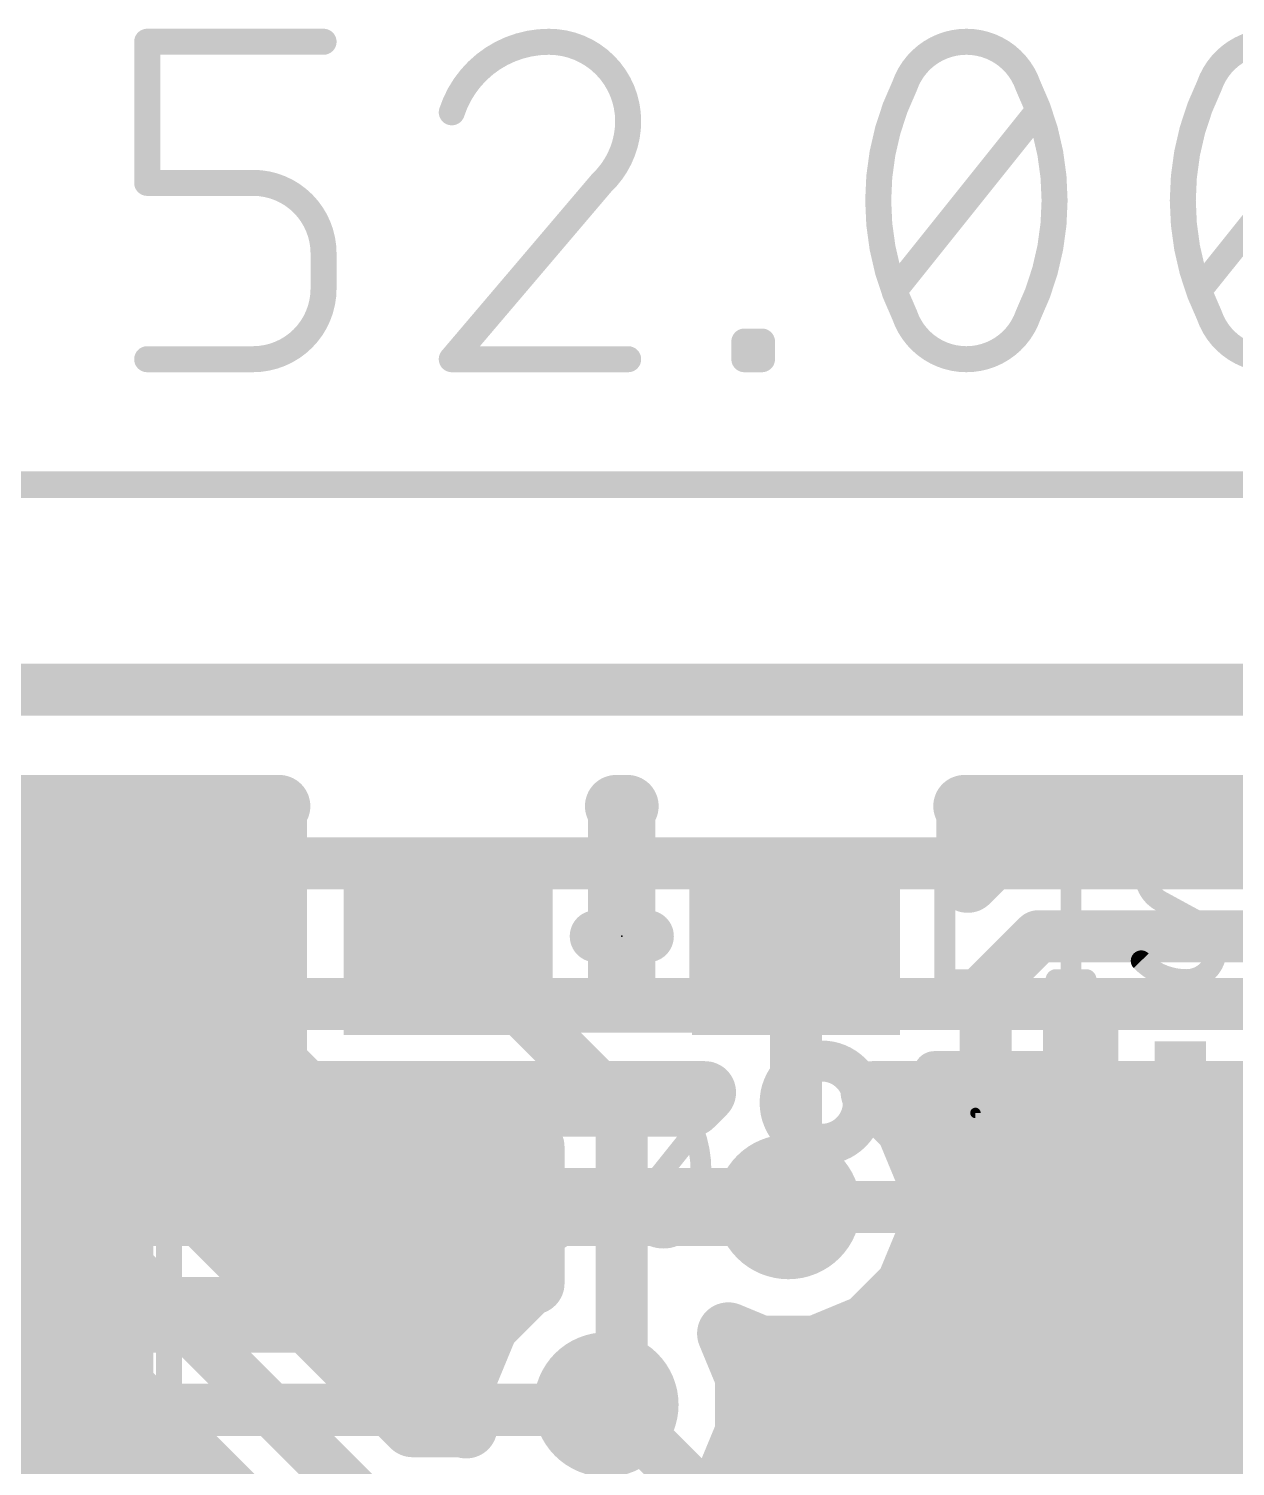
# Model space of a CAD drawing. Extents: x -1.3 to 57, y -0.1 to 23.2.
# Drawn here: x 20.47 to 26.36, y 16.21 to 23.23 of the extents above; entities that cross this region are included whole.
import ezdxf

# ---------------------------------------------------------------- set-up
doc = ezdxf.new("R2010")
doc.units = 0
for name, color, linetype in [('1', 12, 'CONTINUOUS'), ('16', 132, 'CONTINUOUS'), ('18', 110, 'CONTINUOUS'), ('20', 31, 'CONTINUOUS'), ('21', 253, 'CONTINUOUS'), ('23', 53, 'CONTINUOUS'), ('25', 253, 'CONTINUOUS'), ('39', 12, 'CONTINUOUS'), ('51', 253, 'CONTINUOUS')]:
    doc.layers.add(name, color=color, linetype=linetype)

# ---------------------------------------------------------------- blocks, each defined once
blk = doc.blocks.new('RECT')
blk.add_solid([(-0.5, -0.5), (0.5, -0.5), (-0.5, 0.5), (0.5, 0.5)])
blk = doc.blocks.new('ROUNDV')
at = {"const_width": 0.5}
blk.add_lwpolyline([(0, -0.25, 1), (0, 0.25, 1), (0, -0.25)], format="xyb", dxfattribs=at)

msp = doc.modelspace()

# ---------------------------------------------------------------- linework, layer by layer
at = {"layer": '1'}
for points, const_width in [([(19.5478, 19.431), (21.6954, 19.431)], 0.3048), ([(21.6954, 19.431), (21.6798, 19.4154)], 0.3048), ([(23.3562, 19.4154), (23.3406, 19.431)], 0.3048), ([(23.3406, 19.431), (23.3954, 19.431)], 0.3048), ([(23.3954, 19.431), (23.3798, 19.4154)], 0.3048), ([(25.0562, 19.4154), (25.0406, 19.431)], 0.3048), ([(25.0406, 19.431), (42.0154, 19.431)], 0.3048), ([(21.6798, 19.4154), (21.6798, 18.1766)], 0.3048), ([(23.3562, 18.5685), (23.3562, 19.4154)], 0.3048), ([(23.3798, 19.4154), (23.3798, 18.5449)], 0.3048), ([(25.0562, 19.0629), (25.0562, 19.4154)], 0.3048), ([(25.2211, 19.2278), (25.0562, 19.0629)], 0.3048), ([(27.1029, 19.2278), (25.2211, 19.2278)], 0.3048), ([(19.6084, 19.2024), (21.6798, 19.2024)], 0.3048), ([(23.3562, 19.2024), (23.3798, 19.2024)], 0.3048), ([(25.0562, 19.2024), (25.1957, 19.2024)], 0.3048), ([(19.6084, 18.8976), (21.6798, 18.8976)], 0.3048), ([(23.3562, 18.8976), (23.3798, 18.8976)], 0.3048), ([(23.368, 17.946), (22.518, 18.796)], 0.254), ([(24.218, 17.5124), (24.218, 18.796)], 0.254), ([(25.1438, 18.5398), (25.4, 18.796)], 0.254), ([(25.4, 18.796), (26.924, 18.796)], 0.254), ([(19.6084, 18.5928), (21.6798, 18.5928)], 0.3048), ([(23.3562, 18.5928), (23.3798, 18.5928)], 0.3048), ([(20.447, 18.3059), (20.1941, 18.5588)], 0.3048), ([(23.3798, 18.5449), (23.3562, 18.5685)], 0.3048), ([(25.1438, 17.4338), (25.1438, 18.5398)], 0.254), ([(22.3473, 16.4056), (20.447, 18.3059)], 0.3048), ([(25.5756, 18.3609), (25.5789, 18.3642)], 0.3048), ([(25.5756, 17.889), (25.5756, 18.3609)], 0.3048), ([(25.5789, 18.3642), (25.6386, 18.3642)], 0.3048), ([(25.6386, 18.3642), (25.6386, 17.889)], 0.3048), ([(20.4649, 18.288), (21.6798, 18.288)], 0.3048), ([(25.5756, 18.288), (25.6386, 18.288)], 0.3048), ([(21.6798, 18.1766), (21.8732, 17.9832)], 0.3048), ([(22.445, 15.6972), (20.0152, 18.127)], 0.254), ([(20.7697, 17.9832), (21.8732, 17.9832)], 0.3048), ([(21.8732, 17.9832), (22.7201, 17.9832)], 0.3048), ([(22.7201, 17.9832), (22.9362, 17.7671)], 0.3048), ([(24.6498, 17.9727), (24.6498, 17.9832)], 0.3048), ([(24.6498, 17.9832), (24.712, 17.9832)], 0.3048), ([(24.712, 17.9105), (24.6498, 17.9727)], 0.3048), ([(24.712, 17.9832), (24.712, 17.9105)], 0.3048), ([(25.5756, 17.9832), (25.6386, 17.9832)], 0.3048), ([(23.368, 16.5862), (23.368, 17.946)], 0.254), ([(25.6386, 17.889), (25.5756, 17.889)], 0.3048), ([(22.9362, 17.7671), (22.9362, 17.1024)], 0.3048), ([(19.8363, 17.6952), (21.6865, 15.845)], 0.3048), ([(21.0745, 17.6784), (22.9362, 17.6784)], 0.3048), ([(24.1808, 17.4752), (24.218, 17.5124)], 0.254), ([(25.1024, 17.4752), (24.1808, 17.4752)], 0.254), ([(25.1438, 17.4338), (25.1024, 17.4752)], 0.254), ([(21.3793, 17.3736), (22.9362, 17.3736)], 0.3048), ([(25.874, 15.714), (25.874, 17.1536)], 0.3048), ([(25.874, 17.1536), (27.332, 17.1536)], 0.3048), ([(19.5522, 17.0688), (20.4627, 17.0688)], 0.3048), ([(21.6841, 17.0688), (22.8841, 17.0688)], 0.3048), ([(22.9047, 17.0894), (22.7124, 16.8971)], 0.3048), ([(22.9362, 17.1024), (22.9047, 17.0894)], 0.3048), ([(25.874, 17.0688), (27.4168, 17.0688)], 0.3048), ([(22.7124, 16.8971), (22.6084, 16.6459)], 0.3048), ([(23.9752, 16.6459), (23.8878, 16.8568)], 0.3048), ([(23.8878, 16.8568), (24.0449, 16.7918)], 0.3048), ([(24.3167, 16.7918), (24.4136, 16.8319)], 0.3048), ([(24.4136, 16.8319), (24.4136, 16.3656)], 0.3048), ([(19.3467, 16.764), (20.7675, 16.764)], 0.3048), ([(21.9889, 16.764), (22.6573, 16.764)], 0.3048), ([(23.9263, 16.764), (24.4136, 16.764)], 0.3048), ([(24.0449, 16.7918), (24.3167, 16.7918)], 0.3048), ([(25.874, 16.764), (27.382, 16.764)], 0.3048), ([(22.6084, 16.6459), (22.6084, 16.3998)], 0.3048), ([(23.9752, 16.4627), (23.9752, 16.6459)], 0.3048), ([(23.2918, 16.51), (23.368, 16.5862)], 0.254), ([(23.4188, 16.51), (23.2918, 16.51)], 0.254), ([(23.4188, 16.51), (23.4188, 16.4084)], 0.254), ([(16.215, 16.4592), (21.0723, 16.4592)], 0.3048), ([(22.2937, 16.4592), (22.6084, 16.4592)], 0.3048), ([(24.0723, 16.3656), (23.9752, 16.4627)], 0.3048), ([(23.9787, 16.4592), (24.4136, 16.4592)], 0.3048), ([(25.874, 16.4592), (27.3136, 16.4592)], 0.3048), ([(22.5945, 16.4056), (22.3473, 16.4056)], 0.3048), ([(22.6084, 16.3998), (22.5945, 16.4056)], 0.3048), ([(23.8934, 15.9338), (23.4188, 16.4084)], 0.254), ([(24.4136, 16.3656), (24.0723, 16.3656)], 0.3048), ([(16.4603, 16.1544), (21.3771, 16.1544)], 0.3048), ([(25.874, 16.1544), (27.3312, 16.1544)], 0.3048)]:
    msp.add_lwpolyline(points, dxfattribs=dict(at, const_width=const_width))
for points, const_width in [([(21.7493, 19.3771, 1), (21.6415, 19.4849)], 0.1524), ([(21.6954, 19.3548, 1), (21.6954, 19.5072)], 0.1524), ([(23.3945, 19.4849, 1), (23.2867, 19.3771)], 0.1524), ([(23.3406, 19.5072, 1), (23.3406, 19.3548)], 0.1524), ([(23.4493, 19.3771, 1), (23.3415, 19.4849)], 0.1524), ([(23.3954, 19.3548, 1), (23.3954, 19.5072)], 0.1524), ([(25.0945, 19.4849, 1), (24.9867, 19.3771)], 0.1524), ([(25.0406, 19.5072, 1), (25.0406, 19.3548)], 0.1524), ([(21.756, 19.4154, 1), (21.6036, 19.4154)], 0.1524), ([(21.6259, 19.4693, 1), (21.7337, 19.3615)], 0.1524), ([(23.4324, 19.4154, 1), (23.28, 19.4154)], 0.1524), ([(23.3023, 19.3615, 1), (23.4101, 19.4693)], 0.1524), ([(23.456, 19.4154, 1), (23.3036, 19.4154)], 0.1524), ([(23.3259, 19.4693, 1), (23.4337, 19.3615)], 0.1524), ([(25.1324, 19.4154, 1), (24.98, 19.4154)], 0.1524), ([(25.0023, 19.3615, 1), (25.1101, 19.4693)], 0.1524), ([(25.2211, 19.304, 1), (25.2211, 19.1516)], 0.1524), ([(25.275, 19.1739, 1), (25.1673, 19.2817)], 0.1524), ([(21.6798, 19.1262, 1), (21.6798, 19.2786)], 0.1524), ([(23.3562, 19.2786, 1), (23.3562, 19.1262)], 0.1524), ([(23.3798, 19.1262, 1), (23.3798, 19.2786)], 0.1524), ([(25.0562, 19.2786, 1), (25.0562, 19.1262)], 0.1524), ([(25.1957, 19.1262, 1), (25.1957, 19.2786)], 0.1524), ([(25.0023, 19.1167, 1), (25.1101, 19.009)], 0.1524), ([(24.98, 19.0629, 1), (25.1324, 19.0629)], 0.1524), ([(21.6798, 18.8214, 1), (21.6798, 18.9738)], 0.1524), ([(23.3562, 18.9738, 1), (23.3562, 18.8214)], 0.1524), ([(23.3798, 18.8214, 1), (23.3798, 18.9738)], 0.1524), ([(22.5629, 18.8409, 1), (22.4731, 18.7511)], 0.127), ([(24.2815, 18.796, 1), (24.1545, 18.796)], 0.127), ([(25.4, 18.8595, 1), (25.4, 18.7325)], 0.127), ([(25.4449, 18.7511, 1), (25.3551, 18.8409)], 0.127), ([(21.6798, 18.5166, 1), (21.6798, 18.669)], 0.1524), ([(23.3562, 18.669, 1), (23.3562, 18.5166)], 0.1524), ([(23.3798, 18.5166, 1), (23.3798, 18.669)], 0.1524), ([(23.4101, 18.6223, 1), (23.3023, 18.5146)], 0.1524), ([(23.3259, 18.491, 1), (23.4337, 18.5987)], 0.1524), ([(25.2073, 18.5398, 1), (25.0803, 18.5398)], 0.127), ([(23.28, 18.5685, 1), (23.4324, 18.5685)], 0.1524), ([(23.3036, 18.5449, 1), (23.456, 18.5449)], 0.1524), ([(25.0989, 18.5847, 1), (25.1887, 18.4949)], 0.127), ([(20.5009, 18.3597, 1), (20.3931, 18.252)], 0.1524), ([(25.6518, 18.3609, 1), (25.4994, 18.3609)], 0.1524), ([(25.5217, 18.4148, 1), (25.6295, 18.3071)], 0.1524), ([(25.5789, 18.4404, 1), (25.5789, 18.288)], 0.1524), ([(25.6327, 18.3103, 1), (25.525, 18.4181)], 0.1524), ([(25.7148, 18.3642, 1), (25.5624, 18.3642)], 0.1524), ([(25.6386, 18.288, 1), (25.6386, 18.4404)], 0.1524), ([(20.4649, 18.3642, 1), (20.4649, 18.2118)], 0.1524), ([(20.3931, 18.252, 1), (20.5009, 18.3597)], 0.1524), ([(21.6798, 18.2118, 1), (21.6798, 18.3642)], 0.1524), ([(25.5756, 18.3642, 1), (25.5756, 18.2118)], 0.1524), ([(25.6386, 18.2118, 1), (25.6386, 18.3642)], 0.1524), ([(21.7337, 18.2305, 1), (21.6259, 18.1227)], 0.1524), ([(21.6036, 18.1766, 1), (21.756, 18.1766)], 0.1524), ([(20.7697, 18.0594, 1), (20.7697, 17.907)], 0.1524), ([(21.8732, 18.0594, 1), (21.8732, 17.907)], 0.1524), ([(21.8193, 17.9293, 1), (21.9271, 18.0371)], 0.1524), ([(21.8732, 17.907, 1), (21.8732, 18.0594)], 0.1524), ([(22.774, 18.0371, 1), (22.6663, 17.9293)], 0.1524), ([(22.7201, 17.907, 1), (22.7201, 18.0594)], 0.1524), ([(24.726, 17.9832, 1), (24.5736, 17.9832)], 0.1524), ([(24.6498, 18.0594, 1), (24.6498, 17.907)], 0.1524), ([(24.7037, 18.0266, 1), (24.5959, 17.9188)], 0.1524), ([(24.7882, 17.9832, 1), (24.6358, 17.9832)], 0.1524), ([(24.712, 17.907, 1), (24.712, 18.0594)], 0.1524), ([(25.5756, 18.0594, 1), (25.5756, 17.907)], 0.1524), ([(25.6386, 17.907, 1), (25.6386, 18.0594)], 0.1524), ([(23.4315, 17.946, 1), (23.3045, 17.946)], 0.127), ([(23.3231, 17.9011, 1), (23.4129, 17.9909)], 0.127), ([(24.5736, 17.9727, 1), (24.726, 17.9727)], 0.1524), ([(24.6581, 17.8566, 1), (24.7659, 17.9643)], 0.1524), ([(25.5756, 17.9652, 1), (25.5756, 17.8128)], 0.1524), ([(25.6386, 17.8128, 1), (25.6386, 17.9652)], 0.1524), ([(24.6358, 17.9105, 1), (24.7882, 17.9105)], 0.1524), ([(25.4994, 17.889, 1), (25.6518, 17.889)], 0.1524), ([(25.5624, 17.889, 1), (25.7148, 17.889)], 0.1524), ([(23.0124, 17.7671, 1), (22.86, 17.7671)], 0.1524), ([(22.8823, 17.7133, 1), (22.9901, 17.821)], 0.1524), ([(21.0745, 17.7546, 1), (21.0745, 17.6022)], 0.1524), ([(22.9362, 17.6022, 1), (22.9362, 17.7546)], 0.1524), ([(24.2629, 17.4675, 1), (24.1731, 17.5573)], 0.127), ([(24.1808, 17.5387, 1), (24.1808, 17.4117)], 0.127), ([(24.1359, 17.5201, 1), (24.2257, 17.4303)], 0.127), ([(24.1545, 17.5124, 1), (24.2815, 17.5124)], 0.127), ([(25.1473, 17.5201, 1), (25.0575, 17.4303)], 0.127), ([(25.0989, 17.3889, 1), (25.1887, 17.4787)], 0.127), ([(25.1024, 17.4117, 1), (25.1024, 17.5387)], 0.127), ([(21.3793, 17.4498, 1), (21.3793, 17.2974)], 0.1524), ([(22.9362, 17.2974, 1), (22.9362, 17.4498)], 0.1524), ([(25.0803, 17.4338, 1), (25.2073, 17.4338)], 0.127), ([(25.9502, 17.1536, 1), (25.7978, 17.1536)], 0.1524), ([(25.874, 17.2298, 1), (25.874, 17.0774)], 0.1524), ([(20.4627, 16.9926, 1), (20.4627, 17.145)], 0.1524), ([(21.6841, 17.145, 1), (21.6841, 16.9926)], 0.1524), ([(22.8755, 17.1598, 1), (22.9338, 17.019)], 0.1524), ([(22.9586, 17.0355, 1), (22.8508, 17.1432)], 0.1524), ([(22.8841, 16.9926, 1), (22.8841, 17.145)], 0.1524), ([(22.9654, 17.032, 1), (22.907, 17.1728)], 0.1524), ([(25.874, 17.145, 1), (25.874, 16.9926)], 0.1524), ([(22.86, 17.1024, 1), (23.0124, 17.1024)], 0.1524), ([(22.6586, 16.951, 1), (22.7663, 16.8432)], 0.1524), ([(22.7828, 16.868, 1), (22.642, 16.9263)], 0.1524), ([(23.9582, 16.886, 1), (23.8174, 16.8277)], 0.1524), ([(23.917, 16.9272, 1), (23.8587, 16.7864)], 0.1524), ([(24.4898, 16.8319, 1), (24.3374, 16.8319)], 0.1524), ([(24.4428, 16.7615, 1), (24.3844, 16.9023)], 0.1524), ([(20.7675, 16.6878, 1), (20.7675, 16.8402)], 0.1524), ([(21.9889, 16.8402, 1), (21.9889, 16.6878)], 0.1524), ([(22.6573, 16.6878, 1), (22.6573, 16.8402)], 0.1524), ([(23.9263, 16.8402, 1), (23.9263, 16.6878)], 0.1524), ([(24.0449, 16.868, 1), (24.0449, 16.7156)], 0.1524), ([(24.0157, 16.7214, 1), (24.074, 16.8622)], 0.1524), ([(24.2876, 16.8622, 1), (24.3459, 16.7214)], 0.1524), ([(24.3167, 16.7156, 1), (24.3167, 16.868)], 0.1524), ([(24.4136, 16.6878, 1), (24.4136, 16.8402)], 0.1524), ([(25.874, 16.8402, 1), (25.874, 16.6878)], 0.1524), ([(22.6846, 16.6459, 1), (22.5322, 16.6459)], 0.1524), ([(24.0514, 16.6459, 1), (23.899, 16.6459)], 0.1524), ([(22.538, 16.6751, 1), (22.6788, 16.6168)], 0.1524), ([(23.4129, 16.5413, 1), (23.3231, 16.6311)], 0.127), ([(23.9048, 16.6168, 1), (24.0456, 16.6751)], 0.1524), ([(23.2918, 16.5735, 1), (23.2918, 16.4465)], 0.127), ([(23.3045, 16.5862, 1), (23.4315, 16.5862)], 0.127), ([(23.4823, 16.51, 1), (23.3553, 16.51)], 0.127), ([(23.4188, 16.4465, 1), (23.4188, 16.5735)], 0.127), ([(21.0723, 16.383, 1), (21.0723, 16.5354)], 0.1524), ([(22.2937, 16.5354, 1), (22.2937, 16.383)], 0.1524), ([(22.6084, 16.383, 1), (22.6084, 16.5354)], 0.1524), ([(23.2469, 16.5549, 1), (23.3367, 16.4651)], 0.127), ([(24.0291, 16.5165, 1), (23.9213, 16.4088)], 0.1524), ([(23.9787, 16.5354, 1), (23.9787, 16.383)], 0.1524), ([(24.4136, 16.383, 1), (24.4136, 16.5354)], 0.1524), ([(25.874, 16.5354, 1), (25.874, 16.383)], 0.1524), ([(22.3473, 16.4818, 1), (22.3473, 16.3294)], 0.1524), ([(22.2934, 16.3517, 1), (22.4011, 16.4595)], 0.1524), ([(22.6237, 16.476, 1), (22.5653, 16.3352)], 0.1524), ([(22.5792, 16.3294, 1), (22.6376, 16.4702)], 0.1524), ([(22.5945, 16.3294, 1), (22.5945, 16.4818)], 0.1524), ([(23.4637, 16.4533, 1), (23.3739, 16.3635)], 0.127), ([(23.899, 16.4627, 1), (24.0514, 16.4627)], 0.1524), ([(24.0723, 16.4418, 1), (24.0723, 16.2894)], 0.1524), ([(24.0184, 16.3117, 1), (24.1261, 16.4195)], 0.1524), ([(24.4136, 16.2894, 1), (24.4136, 16.4418)], 0.1524), ([(22.5322, 16.3998, 1), (22.6846, 16.3998)], 0.1524), ([(23.3553, 16.4084, 1), (23.4823, 16.4084)], 0.127), ([(24.3374, 16.3656, 1), (24.4898, 16.3656)], 0.1524), ([(21.3771, 16.0782, 1), (21.3771, 16.2306)], 0.1524), ([(25.874, 16.2306, 1), (25.874, 16.0782)], 0.1524)]:
    msp.add_lwpolyline(points, format="xyb", dxfattribs=dict(at, const_width=const_width))
at = {"layer": '16'}
for points, const_width in [([(47.3964, 19.1516), (11.7348, 19.1516)], 0.254), ([(40.9956, 18.4658), (16.3068, 18.4658)], 0.254), ([(16.4857, 18.034), (23.7731, 18.034)], 0.3048), ([(23.7731, 18.034), (23.7096, 17.9705)], 0.3048), ([(24.7602, 17.8623), (24.5885, 18.034)], 0.3048), ([(24.5885, 18.034), (40.5091, 18.034)], 0.3048), ([(16.4349, 17.9832), (23.7223, 17.9832)], 0.3048), ([(23.7096, 17.9705), (17.2954, 17.9705)], 0.3048), ([(24.6393, 17.9832), (40.5302, 17.9832)], 0.3048), ([(24.8642, 17.6111), (24.7602, 17.8623)], 0.3048), ([(24.8363, 17.6784), (40.9311, 17.6784)], 0.3048), ([(24.8642, 17.3393), (24.8642, 17.6111)], 0.3048), ([(24.1808, 17.4752), (17.5006, 17.4752)], 0.381), ([(24.7602, 17.0881), (24.8642, 17.3393)], 0.3048), ([(24.8642, 17.3736), (48.5637, 17.3736)], 0.3048), ([(24.5679, 16.8958), (24.7602, 17.0881)], 0.3048), ([(24.7409, 17.0688), (48.8685, 17.0688)], 0.3048), ([(17.7058, 16.9799), (22.7952, 16.9799)], 0.3048), ([(22.7952, 16.9799), (22.7317, 16.9164)], 0.3048), ([(22.7317, 16.9164), (18.0837, 16.9164)], 0.3048), ([(23.9752, 16.6459), (23.8878, 16.8568)], 0.3048), ([(23.8878, 16.8568), (24.0449, 16.7918)], 0.3048), ([(24.3167, 16.7918), (24.5679, 16.8958)], 0.3048), ([(23.9263, 16.764), (49.1733, 16.764)], 0.3048), ([(24.0449, 16.7918), (24.3167, 16.7918)], 0.3048), ([(23.9752, 16.3741), (23.9752, 16.6459)], 0.3048), ([(23.2664, 16.4846), (23.2918, 16.51)], 0.254), ([(23.2664, 16.4846), (18.2626, 16.4846)], 0.254), ([(23.9752, 16.4592), (36.12, 16.4592)], 0.3048), ([(23.8737, 16.129), (23.9752, 16.3741)], 0.3048), ([(35.7593, 16.129), (23.8737, 16.129)], 0.3048), ([(23.8842, 16.1544), (35.7699, 16.1544)], 0.3048)]:
    msp.add_lwpolyline(points, dxfattribs=dict(at, const_width=const_width))
for points, const_width in [([(23.827, 17.9801, 1), (23.7193, 18.0879)], 0.1524), ([(23.7731, 17.9578, 1), (23.7731, 18.1102)], 0.1524), ([(24.6423, 18.0879, 1), (24.5346, 17.9801)], 0.1524), ([(24.5885, 18.1102, 1), (24.5885, 17.9578)], 0.1524), ([(23.7096, 17.8943, 1), (23.7096, 18.0467)], 0.1524), ([(23.7223, 17.907, 1), (23.7223, 18.0594)], 0.1524), ([(24.6393, 18.0594, 1), (24.6393, 17.907)], 0.1524), ([(23.6557, 18.0244, 1), (23.7635, 17.9166)], 0.1524), ([(24.8306, 17.8915, 1), (24.6898, 17.8332)], 0.1524), ([(24.7063, 17.8084, 1), (24.814, 17.9162)], 0.1524), ([(24.8363, 17.7546, 1), (24.8363, 17.6022)], 0.1524), ([(24.9404, 17.6111, 1), (24.788, 17.6111)], 0.1524), ([(24.7938, 17.582, 1), (24.9346, 17.6403)], 0.1524), ([(24.1808, 17.38, 1), (24.1808, 17.5705)], 0.1905), ([(24.8642, 17.4498, 1), (24.8642, 17.2974)], 0.1524), ([(24.9346, 17.3101, 1), (24.7938, 17.3684)], 0.1524), ([(24.788, 17.3393, 1), (24.9404, 17.3393)], 0.1524), ([(24.7409, 17.145, 1), (24.7409, 16.9926)], 0.1524), ([(24.6898, 17.1172, 1), (24.8306, 17.0589)], 0.1524), ([(24.814, 17.0342, 1), (24.7063, 17.142)], 0.1524), ([(22.8491, 16.926, 1), (22.7414, 17.0338)], 0.1524), ([(22.7952, 16.9037, 1), (22.7952, 17.0561)], 0.1524), ([(22.7317, 16.8402, 1), (22.7317, 16.9926)], 0.1524), ([(22.6778, 16.9703, 1), (22.7856, 16.8625)], 0.1524), ([(23.9582, 16.886, 1), (23.8174, 16.8277)], 0.1524), ([(23.917, 16.9272, 1), (23.8587, 16.7864)], 0.1524), ([(24.514, 16.9497, 1), (24.6218, 16.842)], 0.1524), ([(24.5971, 16.8254, 1), (24.5388, 16.9662)], 0.1524), ([(23.9263, 16.8402, 1), (23.9263, 16.6878)], 0.1524), ([(24.0449, 16.868, 1), (24.0449, 16.7156)], 0.1524), ([(24.0157, 16.7214, 1), (24.074, 16.8622)], 0.1524), ([(24.2876, 16.8622, 1), (24.3459, 16.7214)], 0.1524), ([(24.3167, 16.7156, 1), (24.3167, 16.868)], 0.1524), ([(24.0514, 16.6459, 1), (23.899, 16.6459)], 0.1524), ([(23.9048, 16.6168, 1), (24.0456, 16.6751)], 0.1524), ([(23.3367, 16.4651, 1), (23.2469, 16.5549)], 0.127), ([(23.2215, 16.5295, 1), (23.3113, 16.4397)], 0.127), ([(23.2664, 16.4211, 1), (23.2664, 16.5481)], 0.127), ([(23.9752, 16.5354, 1), (23.9752, 16.383)], 0.1524), ([(24.0456, 16.3449, 1), (23.9048, 16.4032)], 0.1524), ([(23.899, 16.3741, 1), (24.0514, 16.3741)], 0.1524), ([(23.8737, 16.2052, 1), (23.8737, 16.0528)], 0.1524), ([(23.8842, 16.2306, 1), (23.8842, 16.0782)], 0.1524), ([(23.8033, 16.1582, 1), (23.9441, 16.0998)], 0.1524)]:
    msp.add_lwpolyline(points, format="xyb", dxfattribs=dict(at, const_width=const_width))
at = {"layer": '20'}
for points, const_width in [([(21.0516, 23.1938, 1), (21.0516, 23.1303)], 0.0635), ([(21.0834, 23.162, 1), (21.0199, 23.162)], 0.0635), ([(21.9124, 23.1303, 1), (21.9124, 23.1938)], 0.0635), ([(23.0116, 23.162, 0.3252), (22.5382, 22.8177)], 0.127), ([(23.0116, 23.1938, 1), (23.0116, 23.1303)], 0.0635), ([(23.399, 22.7747, 0.4142), (23.0116, 23.162)], 0.127), ([(23.0116, 23.1303, 1), (23.0116, 23.1937)], 0.0635), ([(25.0498, 23.162, 0.3205), (24.7485, 22.9468)], 0.127), ([(25.3511, 22.9468, 0.3205), (25.0498, 23.162)], 0.127), ([(25.0498, 23.1937, 1), (25.0498, 23.1303)], 0.0635), ([(25.0498, 23.1303, 1), (25.0498, 23.1937)], 0.0635), ([(26.5364, 23.162, 0.3205), (26.2351, 22.9468)], 0.127), ([(24.7485, 22.9468, 0.1139), (24.6194, 22.3873)], 0.127), ([(24.7185, 22.9571, 1), (24.7785, 22.9365)], 0.0635), ([(24.7771, 22.9329, 1), (24.72, 22.9607)], 0.0635), ([(25.3796, 22.9607, 1), (25.3225, 22.9329)], 0.0635), ([(25.4802, 22.3873, 0.1139), (25.3511, 22.9468)], 0.127), ([(25.321, 22.9365, 1), (25.3811, 22.9571)], 0.0635), ([(26.2351, 22.9468, 0.1139), (26.106, 22.3873)], 0.127), ([(26.2051, 22.9571, 1), (26.2651, 22.9365)], 0.0635), ([(26.2636, 22.9329, 1), (26.2065, 22.9607)], 0.0635), ([(25.4189, 22.7979, 1), (25.3693, 22.8375)], 0.0635), ([(22.508, 22.8275, 1), (22.5684, 22.8079)], 0.0635), ([(23.2699, 22.4734, 0.2053), (23.399, 22.7747)], 0.127), ([(23.4307, 22.7746, 1), (23.3672, 22.7747)], 0.0635), ([(23.3672, 22.7747, 1), (23.4307, 22.7747)], 0.0635), ([(21.0516, 22.5051, 1), (21.0516, 22.4416)], 0.0635), ([(21.9124, 22.1291, 0.4142), (21.5681, 22.4734)], 0.127), ([(21.5681, 22.5051, 1), (21.5681, 22.4416)], 0.0635), ([(21.5681, 22.4416, 1), (21.5681, 22.5051)], 0.0635), ([(23.248, 22.4964, 1), (23.2918, 22.4504)], 0.0635), ([(23.294, 22.4528, 1), (23.2457, 22.4939)], 0.0635), ([(21.0199, 22.4734, 1), (21.0834, 22.4734)], 0.0635), ([(24.6511, 22.3873, 1), (24.5876, 22.3873)], 0.0635), ([(24.5876, 22.3873, 1), (24.6511, 22.3873)], 0.0635), ([(24.6194, 22.3873, 0.1139), (24.7485, 21.8278)], 0.127), ([(25.3511, 21.8278, 0.1139), (25.4802, 22.3873)], 0.127), ([(25.5119, 22.3873, 1), (25.4484, 22.3873)], 0.0635), ([(25.4484, 22.3873, 1), (25.5119, 22.3873)], 0.0635), ([(26.106, 22.3873, 0.1139), (26.2351, 21.8278)], 0.127), ([(26.1377, 22.3873, 1), (26.0742, 22.3873)], 0.0635), ([(26.0742, 22.3873, 1), (26.1377, 22.3873)], 0.0635), ([(21.9441, 22.1291, 1), (21.8806, 22.1291)], 0.0635), ([(21.8806, 22.1291, 1), (21.9441, 22.1291)], 0.0635), ([(21.5681, 21.6126, 0.4142), (21.9124, 21.9569)], 0.127), ([(21.9441, 21.9569, 1), (21.8806, 21.9569)], 0.0635), ([(21.8806, 21.9569, 1), (21.9441, 21.9569)], 0.0635), ([(24.6807, 21.9767, 1), (24.7303, 21.9371)], 0.0635), ([(26.1673, 21.9767, 1), (26.2168, 21.9371)], 0.0635), ([(24.7485, 21.8278, 0.3205), (25.0498, 21.6126)], 0.127), ([(24.7785, 21.8381, 1), (24.7185, 21.8175)], 0.0635), ([(25.0498, 21.6126, 0.3205), (25.3511, 21.8278)], 0.127), ([(25.3811, 21.8175, 1), (25.321, 21.8381)], 0.0635), ([(26.2351, 21.8278, 0.3205), (26.5364, 21.6126)], 0.127), ([(26.2651, 21.8381, 1), (26.2051, 21.8175)], 0.0635), ([(24.72, 21.8139, 1), (24.7771, 21.8417)], 0.0635), ([(25.3225, 21.8417, 1), (25.3796, 21.8139)], 0.0635), ([(26.2065, 21.8139, 1), (26.2636, 21.8417)], 0.0635), ([(23.9979, 21.6987, 1), (23.9344, 21.6987)], 0.0635), ([(23.9661, 21.7304, 1), (23.9661, 21.6669)], 0.0635), ([(24.084, 21.6987, 1), (24.0205, 21.6987)], 0.0635), ([(24.0522, 21.6669, 1), (24.0522, 21.7304)], 0.0635), ([(21.0516, 21.6443, 1), (21.0516, 21.5809)], 0.0635), ([(21.5681, 21.6443, 1), (21.5681, 21.5809)], 0.0635), ([(21.5681, 21.5809, 1), (21.5681, 21.6443)], 0.0635), ([(22.514, 21.6332, 1), (22.5624, 21.592)], 0.0635), ([(22.5382, 21.6443, 1), (22.5382, 21.5809)], 0.0635), ([(23.399, 21.5809, 1), (23.399, 21.6443)], 0.0635), ([(23.9344, 21.6126, 1), (23.9979, 21.6126)], 0.0635), ([(23.9661, 21.6443, 1), (23.9661, 21.5809)], 0.0635), ([(24.0205, 21.6126, 1), (24.084, 21.6126)], 0.0635), ([(24.0522, 21.5809, 1), (24.0522, 21.6443)], 0.0635), ([(25.0498, 21.6443, 1), (25.0498, 21.5809)], 0.0635), ([(25.0498, 21.5809, 1), (25.0498, 21.6443)], 0.0635)]:
    msp.add_lwpolyline(points, format="xyb", dxfattribs=dict(at, const_width=const_width))
for points, const_width in [([(21.0516, 22.4734), (21.0516, 23.162)], 0.127), ([(21.0516, 23.162), (21.9124, 23.162)], 0.127), ([(24.7055, 21.9569), (25.3941, 22.8177)], 0.127), ([(26.192, 21.9569), (26.8807, 22.8177)], 0.127), ([(21.5681, 22.4734), (21.0516, 22.4734)], 0.127), ([(23.2699, 22.4734), (22.5382, 21.6126)], 0.127), ([(21.9124, 21.9569), (21.9124, 22.1291)], 0.127), ([(23.9661, 21.6126), (23.9661, 21.6987)], 0.127), ([(23.9661, 21.6987), (24.0522, 21.6987)], 0.127), ([(24.0522, 21.6987), (24.0522, 21.6126)], 0.127), ([(21.0516, 21.6126), (21.5681, 21.6126)], 0.127), ([(22.5382, 21.6126), (23.399, 21.6126)], 0.127), ([(24.0522, 21.6126), (23.9661, 21.6126)], 0.127), ([(0.065, 21), (51.935, 21)], 0.13), ([(0, 20), (52, 20)], 0.254)]:
    msp.add_lwpolyline(points, dxfattribs=dict(at, const_width=const_width))
at = {"layer": '21'}
for points, const_width in [([(21.1582, 19.0446), (0.1582, 19.0446)], 0.127), ([(21.1582, 1.2446), (21.1582, 19.0446)], 0.127), ([(23.241, 18.796), (23.495, 18.796)], 0.254), ([(25.6938, 18.1338), (24.8938, 18.1338)], 0.2032), ([(24.8938, 18.1338), (24.8938, 17.7838)], 0.2032)]:
    msp.add_lwpolyline(points, dxfattribs=dict(at, const_width=const_width))
for points, const_width in [([(21.1899, 19.0446, 1), (21.1265, 19.0446)], 0.0635), ([(21.1582, 19.0129, 1), (21.1582, 19.0764)], 0.0635), ([(23.241, 18.8595, 1), (23.241, 18.7325)], 0.127), ([(23.495, 18.7325, 1), (23.495, 18.8595)], 0.127), ([(24.3438, 17.8838, 1), (24.3438, 18.0838, 1), (24.3438, 17.8838)], 0.4064), ([(24.8938, 18.1846, 1), (24.8938, 18.083)], 0.1016), ([(24.9446, 18.1338, 1), (24.843, 18.1338)], 0.1016), ([(25.6938, 18.083, 1), (25.6938, 18.1846)], 0.1016), ([(24.843, 17.7838, 1), (24.9446, 17.7838)], 0.1016)]:
    msp.add_lwpolyline(points, format="xyb", dxfattribs=dict(at, const_width=const_width))
at = {"layer": '23'}
msp.add_point((23.368, 18.796), dxfattribs=at)
at = {"layer": '25', "const_width": 0.1016}
for points in [[(24.9446, 19.245), (24.9446, 18.5846)], [(25.4872, 19.245), (25.634, 19.245)], [(25.5606, 19.245), (25.5606, 18.5846)], [(26.1964, 18.8598), (25.9946, 18.9698)], [(24.9446, 18.5846), (25.2381, 18.5846)], [(25.4872, 18.5846), (25.634, 18.5846)], [(22.0218, 17.3228), (22.0218, 17.9832)], [(22.0218, 17.9832), (22.2052, 17.9832)], [(22.7017, 17.8364), (22.8852, 17.9832)], [(22.8852, 17.9832), (22.8852, 17.3228)], [(23.4242, 17.4696), (23.7177, 17.8364)], [(22.2052, 17.6163), (22.0218, 17.6163)], [(22.3887, 17.3228), (22.2419, 17.6163)], [(22.7017, 17.3228), (23.0686, 17.3228)]]:
    msp.add_lwpolyline(points, dxfattribs=at)
at = {"layer": '25'}
for points, const_width in [([(24.97, 19.245, 1), (24.9192, 19.245)], 0.0508), ([(25.4872, 19.2704, 1), (25.4872, 19.2196)], 0.0508), ([(25.586, 19.245, 1), (25.5352, 19.245)], 0.0508), ([(25.634, 19.2196, 1), (25.634, 19.2704)], 0.0508), ([(26.068, 19.245, 0.4142), (25.9213, 19.0982)], 0.1016), ([(26.2331, 19.19, 0.1623), (26.068, 19.245)], 0.1016), ([(26.068, 19.2704, 1), (26.068, 19.2196)], 0.0508), ([(26.068, 19.2196, 1), (26.068, 19.2704)], 0.0508), ([(26.2179, 19.1696, 1), (26.2483, 19.2103)], 0.0508), ([(25.8958, 19.0982, 1), (25.9467, 19.0982)], 0.0508), ([(25.9213, 19.0982, 0.2656), (25.9946, 18.9698)], 0.1016), ([(25.9466, 19.0982, 1), (25.8959, 19.0982)], 0.0508), ([(26.0068, 18.9921, 1), (25.9825, 18.9475)], 0.0508), ([(25.9817, 18.9479, 1), (26.0075, 18.9917)], 0.0508), ([(26.2698, 18.7314, 0.2656), (26.1964, 18.8598)], 0.1016), ([(26.2093, 18.8816, 1), (26.1835, 18.8379)], 0.0508), ([(26.1843, 18.8375, 1), (26.2086, 18.8821)], 0.0508), ([(26.123, 18.5846, 0.4142), (26.2698, 18.7314)], 0.1016), ([(26.2952, 18.7314, 1), (26.2444, 18.7314)], 0.0508), ([(26.2444, 18.7314, 1), (26.2952, 18.7314)], 0.0508), ([(25.9029, 18.6763, 0.2), (26.123, 18.5846)], 0.1016), ([(25.9209, 18.6942, 1), (25.8849, 18.6584)], 0.0508), ([(24.9446, 18.61, 1), (24.9446, 18.5592)], 0.0508), ([(24.9192, 18.5846, 1), (24.97, 18.5846)], 0.0508), ([(25.2381, 18.5592, 1), (25.2381, 18.61)], 0.0508), ([(25.4872, 18.61, 1), (25.4872, 18.5592)], 0.0508), ([(25.5352, 18.5846, 1), (25.586, 18.5846)], 0.0508), ([(25.634, 18.5592, 1), (25.634, 18.61)], 0.0508), ([(26.123, 18.61, 1), (26.123, 18.5592)], 0.0508), ([(26.123, 18.5592, 1), (26.123, 18.61)], 0.0508), ([(22.0472, 17.9832, 1), (21.9964, 17.9832)], 0.0508), ([(22.0218, 18.0086, 1), (22.0218, 17.9578)], 0.0508), ([(22.2052, 17.6163, 1), (22.2052, 17.9832)], 0.1016), ([(22.2052, 18.0086, 1), (22.2052, 17.9578)], 0.0508), ([(22.2052, 17.9578, 1), (22.2052, 18.0086)], 0.0508), ([(22.9106, 17.9832, 1), (22.8598, 17.9832)], 0.0508), ([(22.901, 17.9634, 1), (22.8693, 18.003)], 0.0508), ([(23.571, 17.9832, 0.3205), (23.4425, 17.8915)], 0.1016), ([(23.6994, 17.8915, 0.3205), (23.571, 17.9832)], 0.1016), ([(23.571, 18.0086, 1), (23.571, 17.9578)], 0.0508), ([(23.571, 17.9578, 1), (23.571, 18.0086)], 0.0508), ([(23.4425, 17.8915, 0.1139), (23.3875, 17.653)], 0.1016), ([(23.4185, 17.8997, 1), (23.4666, 17.8832)], 0.0508), ([(23.4654, 17.8803, 1), (23.4197, 17.9026)], 0.0508), ([(23.7222, 17.9026, 1), (23.6765, 17.8803)], 0.0508), ([(23.7544, 17.653, 0.1139), (23.6994, 17.8915)], 0.1016), ([(23.6753, 17.8832, 1), (23.7234, 17.8997)], 0.0508), ([(22.6858, 17.8563, 1), (22.7176, 17.8166)], 0.0508), ([(23.7375, 17.8206, 1), (23.6979, 17.8523)], 0.0508), ([(23.3875, 17.653, 0.1139), (23.4425, 17.4145)], 0.1016), ([(23.4129, 17.653, 1), (23.3621, 17.653)], 0.0508), ([(23.6994, 17.4145, 0.1139), (23.7544, 17.653)], 0.1016), ([(23.7798, 17.653, 1), (23.729, 17.653)], 0.0508), ([(22.0218, 17.6417, 1), (22.0218, 17.5909)], 0.0508), ([(22.2052, 17.6417, 1), (22.2052, 17.5909)], 0.0508), ([(22.2052, 17.5909, 1), (22.2052, 17.6417)], 0.0508), ([(22.2646, 17.6277, 1), (22.2192, 17.605)], 0.0508), ([(23.3621, 17.653, 1), (23.4129, 17.653)], 0.0508), ([(23.729, 17.653, 1), (23.7798, 17.653)], 0.0508), ([(23.4044, 17.4854, 1), (23.444, 17.4537)], 0.0508), ([(23.4666, 17.4228, 1), (23.4185, 17.4063)], 0.0508), ([(23.4425, 17.4145, 0.3205), (23.571, 17.3228)], 0.1016), ([(23.4197, 17.4034, 1), (23.4654, 17.4257)], 0.0508), ([(23.571, 17.3228, 0.3205), (23.6994, 17.4145)], 0.1016), ([(23.6765, 17.4257, 1), (23.7222, 17.4034)], 0.0508), ([(23.7234, 17.4063, 1), (23.6753, 17.4228)], 0.0508), ([(21.9964, 17.3228, 1), (22.0472, 17.3228)], 0.0508), ([(22.366, 17.3114, 1), (22.4114, 17.3342)], 0.0508), ([(22.7017, 17.3482, 1), (22.7017, 17.2974)], 0.0508), ([(22.8598, 17.3228, 1), (22.9106, 17.3228)], 0.0508), ([(23.0686, 17.2974, 1), (23.0686, 17.3482)], 0.0508), ([(23.571, 17.3482, 1), (23.571, 17.2974)], 0.0508), ([(23.571, 17.2974, 1), (23.571, 17.3482)], 0.0508)]:
    msp.add_lwpolyline(points, format="xyb", dxfattribs=dict(at, const_width=const_width))
at = {"layer": '51'}
for points, const_width in [([(23.012, 19.228), (23.724, 19.228)], 0.1016), ([(23.012, 18.377), (23.724, 18.377)], 0.1016), ([(25.0938, 17.9338), (28.0938, 17.9338)], 0.0508), ([(25.0938, 14.9338), (25.0938, 17.9338)], 0.0508)]:
    msp.add_lwpolyline(points, dxfattribs=dict(at, const_width=const_width))
for points, const_width in [([(23.012, 19.2534, 1), (23.012, 19.2026)], 0.0508), ([(23.724, 19.2026, 1), (23.724, 19.2534)], 0.0508), ([(23.012, 18.4024, 1), (23.012, 18.3516)], 0.0508), ([(23.724, 18.3516, 1), (23.724, 18.4024)], 0.0508), ([(25.0938, 17.9465, 1), (25.0938, 17.9211)], 0.0254), ([(25.1065, 17.9338, 1), (25.0811, 17.9338)], 0.0254)]:
    msp.add_lwpolyline(points, format="xyb", dxfattribs=dict(at, const_width=const_width))

# ---------------------------------------------------------------- block references
at = {"layer": '1'}
for p, xscale, yscale in [((22.518, 18.796), 1.016, 0.9652), ((24.218, 18.796), 1.016, 0.9652), ((25.1438, 17.4338), 0.8, 0.25), ((25.1438, 16.9338), 0.8, 0.25), ((25.1438, 16.4338), 0.8, 0.25)]:
    msp.add_blockref('RECT', p, dxfattribs=dict(at, xscale=xscale, yscale=yscale))
at = {"layer": '1', "xscale": 0.8, "yscale": 0.25, "rotation": 270}
msp.add_blockref('RECT', (26.0938, 17.8838), dxfattribs=at)
at = {"layer": '18'}
for p, xscale, yscale in [((24.1808, 17.4752), 0.7064, 0.7064), ((24.1808, 17.4752), 0.7064, 0.7064), ((26.5938, 16.8148), 0.7564, 0.7564), ((26.5938, 16.8148), 0.7564, 0.7564), ((23.2918, 16.51), 0.7064, 0.7064), ((23.2918, 16.51), 0.7064, 0.7064)]:
    msp.add_blockref('ROUNDV', p, dxfattribs=dict(at, xscale=xscale, yscale=yscale))
at = {"layer": '39', "xscale": 17.653, "yscale": 20.955, "rotation": 90}
msp.add_blockref('RECT', (10.6045, 10.0457), dxfattribs=at)
at = {"layer": '51', "xscale": 0.5001, "yscale": 0.95}
for p in [(22.7798, 18.8011), (23.9483, 18.8011)]:
    msp.add_blockref('RECT', p, dxfattribs=at)

doc.saveas('drawing.dxf')
